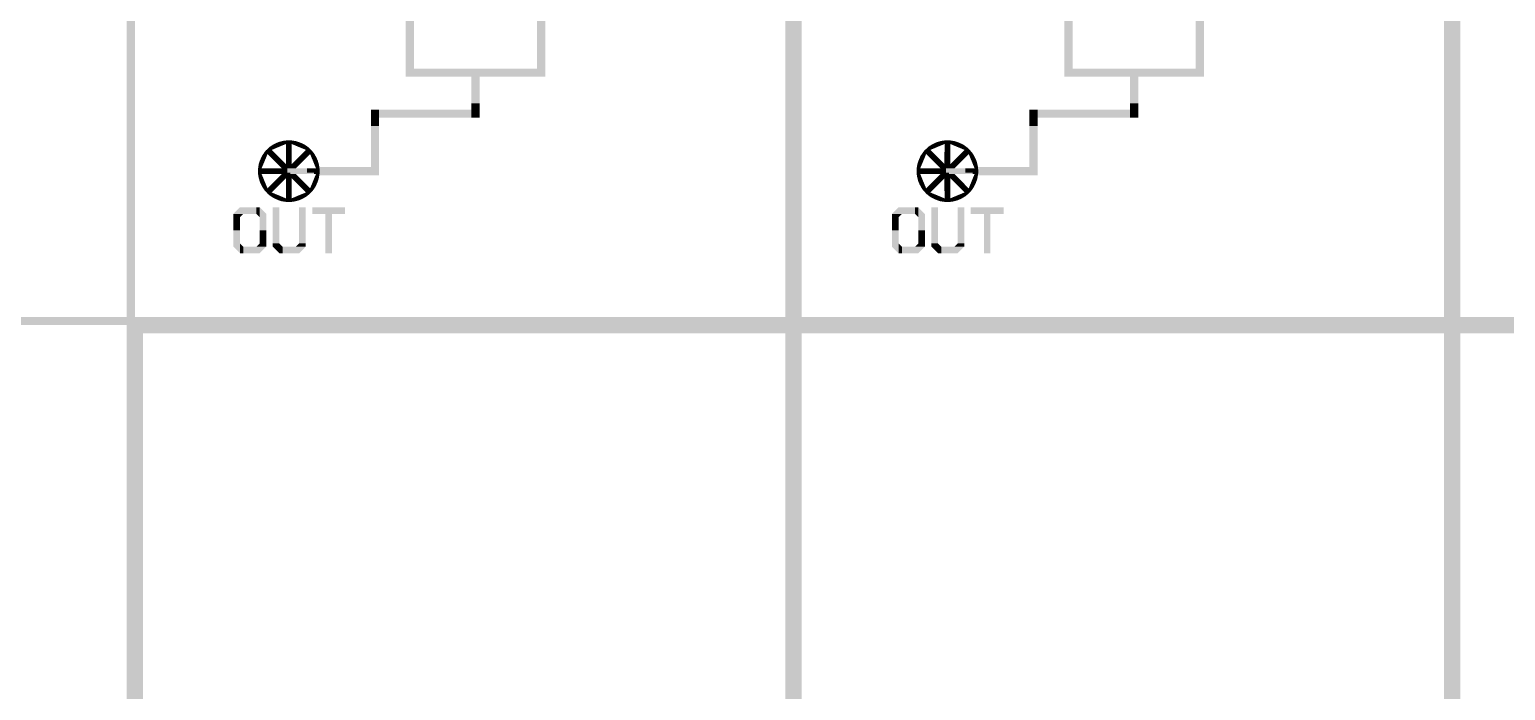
# Model space of a CAD drawing. Extents: x -40166 to 40284, y -45890 to 44060.
# Drawn here: x -17275 to 709, y 21560 to 29610 of the extents above; entities that cross this region are included whole.
import ezdxf

# ---------------------------------------------------------------- set-up
doc = ezdxf.new("R2010")
doc.units = 0
for name, color, linetype in [('10', 12, 'CONTINUOUS'), ('11', 13, 'CONTINUOUS'), ('12', 14, 'CONTINUOUS'), ('13', 15, 'CONTINUOUS'), ('14', 16, 'CONTINUOUS'), ('15', 17, 'CONTINUOUS'), ('16', 18, 'CONTINUOUS'), ('17', 19, 'CONTINUOUS'), ('18', 20, 'CONTINUOUS'), ('19', 21, 'CONTINUOUS'), ('20', 22, 'CONTINUOUS'), ('21', 23, 'CONTINUOUS'), ('22', 24, 'CONTINUOUS'), ('23', 25, 'CONTINUOUS'), ('24', 26, 'CONTINUOUS'), ('25', 27, 'CONTINUOUS'), ('26', 28, 'CONTINUOUS'), ('27', 29, 'CONTINUOUS'), ('28', 30, 'CONTINUOUS'), ('29', 31, 'CONTINUOUS'), ('3', 6, 'CONTINUOUS'), ('30', 32, 'CONTINUOUS'), ('31', 33, 'CONTINUOUS'), ('32', 34, 'CONTINUOUS'), ('33', 35, 'CONTINUOUS'), ('34', 36, 'CONTINUOUS'), ('35', 37, 'CONTINUOUS'), ('36', 38, 'CONTINUOUS'), ('37', 39, 'CONTINUOUS'), ('38', 40, 'CONTINUOUS'), ('39', 41, 'CONTINUOUS'), ('40', 42, 'CONTINUOUS'), ('41', 43, 'CONTINUOUS'), ('42', 44, 'CONTINUOUS'), ('43', 45, 'CONTINUOUS'), ('44', 46, 'CONTINUOUS'), ('45', 47, 'CONTINUOUS'), ('46', 48, 'CONTINUOUS'), ('47', 49, 'CONTINUOUS'), ('48', 50, 'CONTINUOUS'), ('49', 51, 'CONTINUOUS'), ('5', 7, 'CONTINUOUS'), ('50', 52, 'CONTINUOUS'), ('6', 8, 'CONTINUOUS'), ('7', 9, 'CONTINUOUS'), ('8', 10, 'CONTINUOUS'), ('9', 11, 'CONTINUOUS'), ('L1D0_square', 2, 'CONTINUOUS'), ('L2D0_round', 3, 'CONTINUOUS')]:
    doc.layers.add(name, color=color, linetype=linetype)

# ---------------------------------------------------------------- blocks, each defined once
blk = doc.blocks.new('flow-inlet')
at = {"layer": 'L1D0_square'}
for points in [[(-161, 339), (-126, 354), (-91, 339), (-91, 364)], [(-91, 364), (-55, 372), (-18, 364), (-18, 375)], [(-91, 339), (-91, 364), (-18, 339), (-18, 364)], [(-18, 309), (-18, 375), (19, 324), (19, 376)], [(19, 324), (19, 376), (35, 331), (35, 374)], [(55, 323), (35, 331), (55, 371), (35, 374)], [(55, 353), (55, 371), (126, 353), (91, 365)], [(-339, 160), (-330, 179), (-279, 160), (-259, 209)], [(-330, 179), (-323, 193), (-259, 209), (-311, 209)], [(-311, 209), (-304, 219), (-259, 209), (-259, 238)], [(-304, 219), (-302, 224), (-222, 253), (-279, 253)], [(-279, 253), (-252, 278), (-222, 253), (-222, 278)], [(-209, 159), (-259, 209), (-209, 259), (-259, 238)], [(-252, 278), (-225, 302), (-222, 278), (-222, 302)], [(-225, 302), (-193, 322), (-161, 302), (-161, 339)], [(-222, 253), (-222, 302), (-105, 302)], [(-86, 36), (-209, 159), (-86, 137), (-209, 259)], [(-161, 302), (-161, 339), (-105, 302), (-105, 339)], [(-105, 302), (-105, 339), (-35, 331), (-35, 339)], [(-36, 137), (-35, 302), (-18, 137), (-18, 309)], [(-35, 302), (-35, 339), (-18, 309), (-18, 339)], [(-18, 193), (-18, 309), (36, 193), (35, 331)], [(-18, 86), (-18, 193), (36, 86), (36, 193)], [(55, 323), (55, 353), (126, 323), (126, 353)], [(126, 293), (55, 323), (126, 323)], [(88, 138), (220, 193), (188, 138), (220, 170)], [(88, 138), (143, 193), (220, 193)], [(126, 323), (126, 353), (193, 323), (160, 339)], [(126, 302), (126, 323), (224, 302), (193, 323)], [(161, 279), (126, 293), (161, 302), (126, 302)], [(143, 193), (175, 225), (220, 193), (220, 225)], [(161, 279), (161, 302), (253, 279), (224, 302)], [(209, 259), (161, 279), (209, 279)], [(175, 225), (202, 252), (302, 225), (278, 252)], [(202, 252), (209, 259), (209, 252)], [(209, 252), (209, 279), (278, 252), (253, 279)], [(220, 193), (220, 225), (259, 209), (259, 225)], [(220, 193), (259, 209), (243, 193)], [(220, 170), (220, 193), (243, 193)], [(266, 193), (259, 209), (266, 225), (259, 225)], [(266, 193), (266, 225), (322, 193), (302, 225)], [(279, 161), (266, 193), (339, 161), (322, 193)], [(-375, -18), (-376, 19), (-374, -18), (-374, 35)], [(-374, 35), (-371, 55), (-331, 35), (-323, 55)], [(-374, -18), (-374, 35), (-209, -18), (-209, 35)], [(-371, 55), (-365, 91), (-323, 55), (-308, 91)], [(-365, 91), (-353, 126), (-308, 91), (-293, 126)], [(-353, 126), (-339, 160), (-293, 126), (-279, 160)], [(-209, -18), (-209, 35), (-86, -18), (-86, 36)], [(-86, -18), (-86, 137), (-36, -18), (-36, 87)], [(-36, -18), (-36, 137), (-18, -18), (-18, 137)], [(-18, 35), (-18, 86), (86, 35), (86, 86)], [(-18, -18), (-18, 35), (220, -18), (220, 35)], [(36, 86), (88, 138), (136, 86), (188, 138)], [(86, 36), (86, 86), (136, 86)], [(86, 35), (86, 36), (220, 35)], [(220, 18), (220, 35), (375, 18), (374, 35)], [(220, -18), (220, 18), (376, -18), (375, 18)], [(294, 126), (279, 161), (354, 126), (339, 161)], [(308, 91), (294, 126), (364, 91), (354, 126)], [(323, 55), (308, 91), (372, 55), (364, 91)], [(331, 35), (323, 55), (374, 35), (372, 55)], [(-374, -35), (-375, -18), (-331, -35), (-331, -18)], [(-372, -52), (-374, -35), (-324, -52), (-331, -35)], [(-372, -55), (-372, -52), (-323, -55), (-324, -52)], [(-364, -91), (-372, -55), (-308, -91), (-323, -55)], [(-354, -126), (-364, -91), (-294, -126), (-308, -91)], [(-339, -161), (-354, -126), (-279, -161), (-294, -126)], [(-322, -193), (-339, -161), (-266, -193), (-279, -161)], [(-136, -36), (-331, -35), (-136, -18), (-331, -18)], [(-243, -193), (-208, -157), (-143, -193), (-107, -157)], [(-208, -157), (-136, -86), (-107, -157), (-36, -86)], [(-136, -36), (-136, -18), (18, -36), (18, -18)], [(-136, -86), (-86, -36), (18, -86), (18, -36)], [(-36, -193), (-36, -86), (18, -193), (18, -86)], [(18, -35), (18, -18), (308, -35), (308, -18)], [(18, -36), (18, -35), (136, -36), (136, -35)], [(18, -86), (18, -36), (136, -86), (86, -36)], [(18, -193), (18, -86), (36, -193), (36, -86)], [(143, -193), (36, -86), (243, -193), (136, -86)], [(136, -36), (136, -35), (331, -35)], [(266, -193), (280, -160), (323, -193), (339, -160)], [(280, -160), (294, -126), (339, -160), (353, -126)], [(294, -126), (308, -91), (353, -126), (365, -91)], [(308, -35), (308, -18), (374, -35), (374, -18)], [(308, -91), (323, -55), (365, -91), (371, -55)], [(323, -55), (331, -35), (371, -55), (374, -35)], [(374, -35), (374, -18), (376, -19), (376, -18)], [(-302, -225), (-322, -193), (-266, -225), (-266, -193)], [(-278, -252), (-302, -225), (-202, -252), (-175, -225)], [(-253, -279), (-278, -252), (-209, -279), (-209, -252)], [(-266, -225), (-266, -193), (-259, -225), (-259, -209)], [(-259, -225), (-259, -209), (-243, -225), (-243, -193)], [(-224, -302), (-253, -279), (-161, -302), (-161, -279)], [(-243, -225), (-243, -193), (-175, -225), (-143, -193)], [(-193, -323), (-224, -302), (-126, -323), (-126, -302)], [(-209, -259), (-209, -252), (-202, -252)], [(-209, -279), (-209, -259), (-161, -279)], [(-126, -353), (-160, -339), (-126, -323), (-193, -323)], [(-161, -302), (-161, -279), (-126, -302), (-126, -293)], [(-126, -323), (-126, -293), (-55, -323)], [(-126, -353), (-126, -323), (-55, -353), (-55, -323)], [(-55, -371), (-91, -365), (-55, -353), (-126, -353)], [(-35, -374), (-55, -371), (-35, -331), (-55, -323)], [(-35, -279), (-36, -193), (18, -279), (18, -193)], [(-19, -376), (-35, -374), (-19, -279), (-35, -279)], [(-19, -376), (-19, -279), (18, -375), (18, -279)], [(18, -278), (18, -193), (35, -278), (36, -193)], [(18, -375), (18, -278), (35, -374), (35, -278)], [(35, -374), (35, -331), (55, -372), (55, -323)], [(55, -323), (126, -293), (126, -323)], [(55, -354), (55, -323), (126, -354), (126, -323)], [(55, -372), (55, -354), (91, -364), (126, -354)], [(126, -302), (126, -293), (163, -302), (163, -278)], [(126, -322), (126, -302), (193, -322), (225, -302)], [(126, -354), (126, -322), (161, -339), (193, -322)], [(174, -224), (143, -193), (243, -224), (243, -193)], [(163, -278), (209, -259), (209, -278)], [(163, -302), (163, -278), (225, -302), (252, -278)], [(203, -253), (174, -224), (279, -253), (302, -224)], [(209, -259), (203, -253), (209, -253)], [(209, -278), (209, -253), (252, -278), (279, -253)], [(243, -224), (243, -193), (259, -224), (259, -209)], [(259, -224), (259, -209), (266, -224), (266, -193)], [(266, -224), (266, -193), (302, -224), (323, -193)]]:
    blk.add_solid(points, dxfattribs=at)
blk = doc.blocks.new('TEXT$3')
at = {"layer": 'L1D0_square'}
for points in [[(0, 480), (80, 560), (280, 480), (280, 560)], [(320, 440), (280, 480), (320, 560), (280, 560)], [(320, 280), (320, 560), (400, 280), (400, 480)], [(480, 120), (480, 560), (560, 120), (560, 560)], [(800, 120), (800, 560), (880, 120), (880, 560)], [(960, 480), (960, 560), (1360, 480), (1360, 560)], [(0, 440), (0, 480), (80, 440), (120, 480)], [(0, 280), (0, 440), (80, 280), (80, 440)], [(1120, 0), (1120, 480), (1200, 0), (1200, 480)], [(80, 0), (0, 80), (80, 280), (0, 280)], [(320, 120), (320, 280), (400, 120), (400, 280)], [(80, 0), (80, 120), (120, 0), (120, 80)], [(120, 0), (120, 80), (320, 0), (400, 80)], [(280, 80), (320, 120), (400, 80), (400, 120)], [(480, 80), (480, 120), (600, 80), (560, 120)], [(560, 0), (480, 80), (600, 0), (600, 80)], [(600, 0), (600, 80), (800, 0), (880, 80)], [(760, 80), (800, 120), (880, 80), (880, 120)]]:
    blk.add_solid(points, dxfattribs=at)
blk = doc.blocks.new('device')
at = {"layer": '10'}
for points in [[(-224, -5892), (-224, -5891), (476, -5892), (476, -5891)], [(-224, -5910), (-224, -5909), (476, -5910), (476, -5909)], [(-1110, -6800), (-1110, -6500), (-1109, -6800), (-1109, -6500)], [(-1092, -6800), (-1092, -6500), (-1091, -6800), (-1091, -6500)]]:
    blk.add_solid(points, dxfattribs=at)
at = {"layer": '11'}
for points in [[(-224, -5891), (-224, -5890), (476, -5891), (476, -5890)], [(-224, -5911), (-224, -5910), (476, -5911), (476, -5910)], [(-1111, -6800), (-1111, -6500), (-1110, -6800), (-1110, -6500)], [(-1091, -6800), (-1091, -6500), (-1090, -6800), (-1090, -6500)]]:
    blk.add_solid(points, dxfattribs=at)
at = {"layer": '12'}
for points in [[(-224, -5890), (-224, -5889), (476, -5890), (476, -5889)], [(-224, -5912), (-224, -5911), (476, -5912), (476, -5911)], [(-1112, -6800), (-1112, -6500), (-1111, -6800), (-1111, -6500)], [(-1090, -6800), (-1090, -6500), (-1089, -6800), (-1089, -6500)]]:
    blk.add_solid(points, dxfattribs=at)
at = {"layer": '13'}
for points in [[(-224, -5889), (-224, -5888), (476, -5889), (476, -5888)], [(-224, -5913), (-224, -5912), (476, -5913), (476, -5912)], [(-1113, -6800), (-1113, -6500), (-1112, -6800), (-1112, -6500)], [(-1089, -6800), (-1089, -6500), (-1088, -6800), (-1088, -6500)]]:
    blk.add_solid(points, dxfattribs=at)
at = {"layer": '14'}
for points in [[(-224, -5888), (-224, -5887), (476, -5888), (476, -5887)], [(-224, -5914), (-224, -5913), (476, -5914), (476, -5913)], [(-1114, -6800), (-1114, -6500), (-1113, -6800), (-1113, -6500)], [(-1088, -6800), (-1088, -6500), (-1087, -6800), (-1087, -6500)]]:
    blk.add_solid(points, dxfattribs=at)
at = {"layer": '15'}
for points in [[(-224, -5887), (-224, -5886), (476, -5887), (476, -5886)], [(-224, -5915), (-224, -5914), (476, -5915), (476, -5914)], [(-1115, -6800), (-1115, -6500), (-1114, -6800), (-1114, -6500)], [(-1087, -6800), (-1087, -6500), (-1086, -6800), (-1086, -6500)]]:
    blk.add_solid(points, dxfattribs=at)
at = {"layer": '16'}
for points in [[(-224, -5886), (-224, -5885), (476, -5886), (476, -5885)], [(-224, -5916), (-224, -5915), (476, -5916), (476, -5915)], [(-1116, -6800), (-1116, -6500), (-1115, -6800), (-1115, -6500)], [(-1086, -6800), (-1086, -6500), (-1085, -6800), (-1085, -6500)]]:
    blk.add_solid(points, dxfattribs=at)
at = {"layer": '17'}
for points in [[(-224, -5885), (-224, -5884), (476, -5885), (476, -5884)], [(-224, -5917), (-224, -5916), (476, -5917), (476, -5916)], [(-1117, -6800), (-1117, -6500), (-1116, -6800), (-1116, -6500)], [(-1085, -6800), (-1085, -6500), (-1084, -6800), (-1084, -6500)]]:
    blk.add_solid(points, dxfattribs=at)
at = {"layer": '18'}
for points in [[(-224, -5884), (-224, -5883), (476, -5884), (476, -5883)], [(-224, -5918), (-224, -5917), (476, -5918), (476, -5917)], [(-1118, -6800), (-1118, -6500), (-1117, -6800), (-1117, -6500)], [(-1084, -6800), (-1084, -6500), (-1083, -6800), (-1083, -6500)]]:
    blk.add_solid(points, dxfattribs=at)
at = {"layer": '19'}
for points in [[(-224, -5883), (-224, -5882), (476, -5883), (476, -5882)], [(-224, -5919), (-224, -5918), (476, -5919), (476, -5918)], [(-1119, -6800), (-1119, -6500), (-1118, -6800), (-1118, -6500)], [(-1083, -6800), (-1083, -6500), (-1082, -6800), (-1082, -6500)]]:
    blk.add_solid(points, dxfattribs=at)
at = {"layer": '20'}
for points in [[(-224, -5882), (-224, -5881), (476, -5882), (476, -5881)], [(-224, -5920), (-224, -5919), (476, -5920), (476, -5919)], [(-1120, -6800), (-1120, -6500), (-1119, -6800), (-1119, -6500)], [(-1082, -6800), (-1082, -6500), (-1081, -6800), (-1081, -6500)]]:
    blk.add_solid(points, dxfattribs=at)
at = {"layer": '21'}
for points in [[(-224, -5881), (-224, -5880), (476, -5881), (476, -5880)], [(-224, -5921), (-224, -5920), (476, -5921), (476, -5920)], [(-1121, -6800), (-1121, -6500), (-1120, -6800), (-1120, -6500)], [(-1081, -6800), (-1081, -6500), (-1080, -6800), (-1080, -6500)]]:
    blk.add_solid(points, dxfattribs=at)
at = {"layer": '22'}
for points in [[(-224, -5880), (-224, -5879), (476, -5880), (476, -5879)], [(-224, -5922), (-224, -5921), (476, -5922), (476, -5921)], [(-1122, -6800), (-1122, -6500), (-1121, -6800), (-1121, -6500)], [(-1080, -6800), (-1080, -6500), (-1079, -6800), (-1079, -6500)]]:
    blk.add_solid(points, dxfattribs=at)
at = {"layer": '23'}
for points in [[(-224, -5879), (-224, -5878), (476, -5879), (476, -5878)], [(-224, -5923), (-224, -5922), (476, -5923), (476, -5922)], [(-1123, -6800), (-1123, -6500), (-1122, -6800), (-1122, -6500)], [(-1079, -6800), (-1079, -6500), (-1078, -6800), (-1078, -6500)]]:
    blk.add_solid(points, dxfattribs=at)
at = {"layer": '24'}
for points in [[(-224, -5878), (-224, -5877), (476, -5878), (476, -5877)], [(-224, -5924), (-224, -5923), (476, -5924), (476, -5923)], [(-1124, -6800), (-1124, -6500), (-1123, -6800), (-1123, -6500)], [(-1078, -6800), (-1078, -6500), (-1077, -6800), (-1077, -6500)]]:
    blk.add_solid(points, dxfattribs=at)
at = {"layer": '25'}
for points in [[(-224, -5877), (-224, -5876), (476, -5877), (476, -5876)], [(-224, -5925), (-224, -5924), (476, -5925), (476, -5924)], [(-1125, -6800), (-1125, -6500), (-1124, -6800), (-1124, -6500)], [(-1077, -6800), (-1077, -6500), (-1076, -6800), (-1076, -6500)]]:
    blk.add_solid(points, dxfattribs=at)
at = {"layer": '26'}
for points in [[(-224, -5876), (-224, -5875), (476, -5876), (476, -5875)], [(-224, -5926), (-224, -5925), (476, -5926), (476, -5925)], [(-1126, -6800), (-1126, -6500), (-1125, -6800), (-1125, -6500)], [(-1076, -6800), (-1076, -6500), (-1075, -6800), (-1075, -6500)]]:
    blk.add_solid(points, dxfattribs=at)
at = {"layer": '27'}
for points in [[(-224, -5875), (-224, -5874), (476, -5875), (476, -5874)], [(-224, -5927), (-224, -5926), (476, -5927), (476, -5926)], [(-1127, -6800), (-1127, -6500), (-1126, -6800), (-1126, -6500)], [(-1075, -6800), (-1075, -6500), (-1074, -6800), (-1074, -6500)]]:
    blk.add_solid(points, dxfattribs=at)
at = {"layer": '28'}
for points in [[(-224, -5874), (-224, -5873), (476, -5874), (476, -5873)], [(-224, -5928), (-224, -5927), (476, -5928), (476, -5927)], [(-1128, -6800), (-1128, -6500), (-1127, -6800), (-1127, -6500)], [(-1074, -6800), (-1074, -6500), (-1073, -6800), (-1073, -6500)]]:
    blk.add_solid(points, dxfattribs=at)
at = {"layer": '29'}
for points in [[(-224, -5873), (-224, -5872), (476, -5873), (476, -5872)], [(-224, -5929), (-224, -5928), (476, -5929), (476, -5928)], [(-1129, -6800), (-1129, -6500), (-1128, -6800), (-1128, -6500)], [(-1073, -6800), (-1073, -6500), (-1072, -6800), (-1072, -6500)]]:
    blk.add_solid(points, dxfattribs=at)
at = {"layer": '3'}
for points in [[(-224, -5900), (-224, -5898), (476, -5900), (476, -5898)], [(-224, -5903), (-224, -5901), (476, -5903), (476, -5901)], [(-1103, -6800), (-1103, -6500), (-1101, -6800), (-1101, -6500)], [(-1100, -6800), (-1100, -6500), (-1098, -6800), (-1098, -6500)]]:
    blk.add_solid(points, dxfattribs=at)
at = {"layer": '30'}
for points in [[(-224, -5872), (-224, -5871), (476, -5872), (476, -5871)], [(-224, -5930), (-224, -5929), (476, -5930), (476, -5929)], [(-1130, -6800), (-1130, -6500), (-1129, -6800), (-1129, -6500)], [(-1072, -6800), (-1072, -6500), (-1071, -6800), (-1071, -6500)]]:
    blk.add_solid(points, dxfattribs=at)
at = {"layer": '31'}
for points in [[(-224, -5871), (-224, -5870), (476, -5871), (476, -5870)], [(-224, -5931), (-224, -5930), (476, -5931), (476, -5930)], [(-1131, -6800), (-1131, -6500), (-1130, -6800), (-1130, -6500)], [(-1071, -6800), (-1071, -6500), (-1070, -6800), (-1070, -6500)]]:
    blk.add_solid(points, dxfattribs=at)
at = {"layer": '32'}
for points in [[(-224, -5870), (-224, -5869), (476, -5870), (476, -5869)], [(-224, -5932), (-224, -5931), (476, -5932), (476, -5931)], [(-1132, -6800), (-1132, -6500), (-1131, -6800), (-1131, -6500)], [(-1070, -6800), (-1070, -6500), (-1069, -6800), (-1069, -6500)]]:
    blk.add_solid(points, dxfattribs=at)
at = {"layer": '33'}
for points in [[(-224, -5869), (-224, -5868), (476, -5869), (476, -5868)], [(-224, -5933), (-224, -5932), (476, -5933), (476, -5932)], [(-1133, -6800), (-1133, -6500), (-1132, -6800), (-1132, -6500)], [(-1069, -6800), (-1069, -6500), (-1068, -6800), (-1068, -6500)]]:
    blk.add_solid(points, dxfattribs=at)
at = {"layer": '34'}
for points in [[(-224, -5868), (-224, -5867), (476, -5868), (476, -5867)], [(-224, -5934), (-224, -5933), (476, -5934), (476, -5933)], [(-1134, -6800), (-1134, -6500), (-1133, -6800), (-1133, -6500)], [(-1068, -6800), (-1068, -6500), (-1067, -6800), (-1067, -6500)]]:
    blk.add_solid(points, dxfattribs=at)
at = {"layer": '35'}
for points in [[(-224, -5867), (-224, -5866), (476, -5867), (476, -5866)], [(-224, -5935), (-224, -5934), (476, -5935), (476, -5934)], [(-1135, -6800), (-1135, -6500), (-1134, -6800), (-1134, -6500)], [(-1067, -6800), (-1067, -6500), (-1066, -6800), (-1066, -6500)]]:
    blk.add_solid(points, dxfattribs=at)
at = {"layer": '36'}
for points in [[(-224, -5866), (-224, -5865), (476, -5866), (476, -5865)], [(-224, -5936), (-224, -5935), (476, -5936), (476, -5935)], [(-1136, -6800), (-1136, -6500), (-1135, -6800), (-1135, -6500)], [(-1066, -6800), (-1066, -6500), (-1065, -6800), (-1065, -6500)]]:
    blk.add_solid(points, dxfattribs=at)
at = {"layer": '37'}
for points in [[(-224, -5865), (-224, -5864), (476, -5865), (476, -5864)], [(-224, -5937), (-224, -5936), (476, -5937), (476, -5936)], [(-1137, -6800), (-1137, -6500), (-1136, -6800), (-1136, -6500)], [(-1065, -6800), (-1065, -6500), (-1064, -6800), (-1064, -6500)]]:
    blk.add_solid(points, dxfattribs=at)
at = {"layer": '38'}
for points in [[(-224, -5864), (-224, -5863), (476, -5864), (476, -5863)], [(-224, -5938), (-224, -5937), (476, -5938), (476, -5937)], [(-1138, -6800), (-1138, -6500), (-1137, -6800), (-1137, -6500)], [(-1064, -6800), (-1064, -6500), (-1063, -6800), (-1063, -6500)]]:
    blk.add_solid(points, dxfattribs=at)
at = {"layer": '39'}
for points in [[(-224, -5863), (-224, -5862), (476, -5863), (476, -5862)], [(-224, -5939), (-224, -5938), (476, -5939), (476, -5938)], [(-1139, -6800), (-1139, -6500), (-1138, -6800), (-1138, -6500)], [(-1063, -6800), (-1063, -6500), (-1062, -6800), (-1062, -6500)]]:
    blk.add_solid(points, dxfattribs=at)
at = {"layer": '40'}
for points in [[(-224, -5862), (-224, -5861), (476, -5862), (476, -5861)], [(-224, -5940), (-224, -5939), (476, -5940), (476, -5939)], [(-1140, -6800), (-1140, -6500), (-1139, -6800), (-1139, -6500)], [(-1062, -6800), (-1062, -6500), (-1061, -6800), (-1061, -6500)]]:
    blk.add_solid(points, dxfattribs=at)
at = {"layer": '41'}
for points in [[(-224, -5861), (-224, -5860), (476, -5861), (476, -5860)], [(-224, -5941), (-224, -5940), (476, -5941), (476, -5940)], [(-1141, -6800), (-1141, -6500), (-1140, -6800), (-1140, -6500)], [(-1061, -6800), (-1061, -6500), (-1060, -6800), (-1060, -6500)]]:
    blk.add_solid(points, dxfattribs=at)
at = {"layer": '42'}
for points in [[(-224, -5860), (-224, -5859), (476, -5860), (476, -5859)], [(-224, -5942), (-224, -5941), (476, -5942), (476, -5941)], [(-1142, -6800), (-1142, -6500), (-1141, -6800), (-1141, -6500)], [(-1060, -6800), (-1060, -6500), (-1059, -6800), (-1059, -6500)]]:
    blk.add_solid(points, dxfattribs=at)
at = {"layer": '43'}
for points in [[(-224, -5859), (-224, -5858), (476, -5859), (476, -5858)], [(-224, -5943), (-224, -5942), (476, -5943), (476, -5942)], [(-1143, -6800), (-1143, -6500), (-1142, -6800), (-1142, -6500)], [(-1059, -6800), (-1059, -6500), (-1058, -6800), (-1058, -6500)]]:
    blk.add_solid(points, dxfattribs=at)
at = {"layer": '44'}
for points in [[(-224, -5858), (-224, -5857), (476, -5858), (476, -5857)], [(-224, -5944), (-224, -5943), (476, -5944), (476, -5943)], [(-1144, -6800), (-1144, -6500), (-1143, -6800), (-1143, -6500)], [(-1058, -6800), (-1058, -6500), (-1057, -6800), (-1057, -6500)]]:
    blk.add_solid(points, dxfattribs=at)
at = {"layer": '45'}
for points in [[(-224, -5857), (-224, -5856), (476, -5857), (476, -5856)], [(-224, -5945), (-224, -5944), (476, -5945), (476, -5944)], [(-1145, -6800), (-1145, -6500), (-1144, -6800), (-1144, -6500)], [(-1057, -6800), (-1057, -6500), (-1056, -6800), (-1056, -6500)]]:
    blk.add_solid(points, dxfattribs=at)
at = {"layer": '46'}
for points in [[(-224, -5856), (-224, -5855), (476, -5856), (476, -5855)], [(-224, -5946), (-224, -5945), (476, -5946), (476, -5945)], [(-1146, -6800), (-1146, -6500), (-1145, -6800), (-1145, -6500)], [(-1056, -6800), (-1056, -6500), (-1055, -6800), (-1055, -6500)]]:
    blk.add_solid(points, dxfattribs=at)
at = {"layer": '47'}
for points in [[(-224, -5855), (-224, -5854), (476, -5855), (476, -5854)], [(-224, -5947), (-224, -5946), (476, -5947), (476, -5946)], [(-1147, -6800), (-1147, -6500), (-1146, -6800), (-1146, -6500)], [(-1055, -6800), (-1055, -6500), (-1054, -6800), (-1054, -6500)]]:
    blk.add_solid(points, dxfattribs=at)
at = {"layer": '48'}
for points in [[(-224, -5854), (-224, -5853), (476, -5854), (476, -5853)], [(-224, -5948), (-224, -5947), (476, -5948), (476, -5947)], [(-1148, -6800), (-1148, -6500), (-1147, -6800), (-1147, -6500)], [(-1054, -6800), (-1054, -6500), (-1053, -6800), (-1053, -6500)]]:
    blk.add_solid(points, dxfattribs=at)
at = {"layer": '49'}
for points in [[(-224, -5853), (-224, -5852), (476, -5853), (476, -5852)], [(-224, -5949), (-224, -5948), (476, -5949), (476, -5948)], [(-1149, -6800), (-1149, -6500), (-1148, -6800), (-1148, -6500)], [(-1053, -6800), (-1053, -6500), (-1052, -6800), (-1052, -6500)]]:
    blk.add_solid(points, dxfattribs=at)
at = {"layer": '5'}
for points in [[(-224, -5898), (-224, -5896), (476, -5898), (476, -5896)], [(-224, -5905), (-224, -5903), (476, -5905), (476, -5903)], [(-1105, -6800), (-1105, -6500), (-1103, -6800), (-1103, -6500)], [(-1098, -6800), (-1098, -6500), (-1096, -6800), (-1096, -6500)]]:
    blk.add_solid(points, dxfattribs=at)
at = {"layer": '50'}
for points in [[(-224, -5851), (-224, -5850), (476, -5851), (476, -5850)], [(-224, -5852), (-224, -5851), (476, -5852), (476, -5851)], [(-224, -5950), (-224, -5949), (476, -5950), (476, -5949)], [(-1150, -6800), (-1150, -6500), (-1149, -6800), (-1149, -6500)], [(-1052, -6800), (-1052, -6500), (-1051, -6800), (-1051, -6500)], [(-1051, -6800), (-1051, -6500), (-1050, -6800), (-1050, -6500)]]:
    blk.add_solid(points, dxfattribs=at)
at = {"layer": '6'}
for points in [[(-224, -5896), (-224, -5895), (476, -5896), (476, -5895)], [(-224, -5906), (-224, -5905), (476, -5906), (476, -5905)], [(-1106, -6800), (-1106, -6500), (-1105, -6800), (-1105, -6500)], [(-1096, -6800), (-1096, -6500), (-1095, -6800), (-1095, -6500)]]:
    blk.add_solid(points, dxfattribs=at)
at = {"layer": '7'}
for points in [[(-224, -5895), (-224, -5894), (476, -5895), (476, -5894)], [(-224, -5907), (-224, -5906), (476, -5907), (476, -5906)], [(-1107, -6800), (-1107, -6500), (-1106, -6800), (-1106, -6500)], [(-1095, -6800), (-1095, -6500), (-1094, -6800), (-1094, -6500)]]:
    blk.add_solid(points, dxfattribs=at)
at = {"layer": '8'}
for points in [[(-224, -5894), (-224, -5893), (476, -5894), (476, -5893)], [(-224, -5908), (-224, -5907), (476, -5908), (476, -5907)], [(-1108, -6800), (-1108, -6500), (-1107, -6800), (-1107, -6500)], [(-1094, -6800), (-1094, -6500), (-1093, -6800), (-1093, -6500)]]:
    blk.add_solid(points, dxfattribs=at)
at = {"layer": '9'}
for points in [[(-224, -5893), (-224, -5892), (476, -5893), (476, -5892)], [(-224, -5909), (-224, -5908), (476, -5909), (476, -5908)], [(-1109, -6800), (-1109, -6500), (-1108, -6800), (-1108, -6500)], [(-1093, -6800), (-1093, -6500), (-1092, -6800), (-1092, -6500)]]:
    blk.add_solid(points, dxfattribs=at)
at = {"layer": 'L1D0_square'}
for points in [[(-4125, 8975), (-4125, 9075), (4100, 8975), (4100, 9075)], [(-4125, -9075), (-4125, 8975), (-4025, -9075), (-4025, 8975)], [(4000, -8975), (4000, 8975), (4100, -8975), (4100, 8975)], [(-725, -5950), (-725, -5050), (-625, -5950), (-625, -5050)], [(876, -5950), (876, -5050), (976, -5950), (976, -5050)], [(-725, -5950), (-725, -5850), (-124, -5950), (-124, -5850)], [(76, -6300), (76, -5850), (176, -6300), (176, -5850)], [(376, -5950), (376, -5850), (976, -5950), (976, -5850)], [(76, -6450), (76, -6275), (176, -6450), (176, -6275)], [(-1150, -6550), (-1150, -6350), (-1050, -6550), (-1050, -6350)], [(-1050, -6450), (-1050, -6350), (76, -6450), (76, -6350)], [(-1150, -7050), (-1150, -6750), (-1050, -7050), (-1050, -6750)], [(-1800, -7150), (-1800, -7050), (-1050, -7150), (-1050, -7050)], [(-4025, -9075), (-4025, -8975), (4100, -9075), (4100, -8975)]]:
    blk.add_solid(points, dxfattribs=at)
at = {"layer": 'L2D0_round'}
for points in [[(-224, -5950), (-224, -5850), (476, -5950), (476, -5850)], [(-1150, -6800), (-1150, -6500), (-1050, -6800), (-1050, -6500)]]:
    blk.add_solid(points, dxfattribs=at)
for name, p in [('flow-inlet', (-2150, -7100)), ('TEXT$3', (-2825, -8100))]:
    blk.add_blockref(name, p)

msp = doc.modelspace()

# ---------------------------------------------------------------- block references
for p in [(-11966, 34985), (-3941, 34985), (4084, 34985), (-19991, 17035), (-11966, 17035), (-3941, 17035), (4084, 17035)]:
    msp.add_blockref('device', p)

doc.saveas('drawing.dxf')
